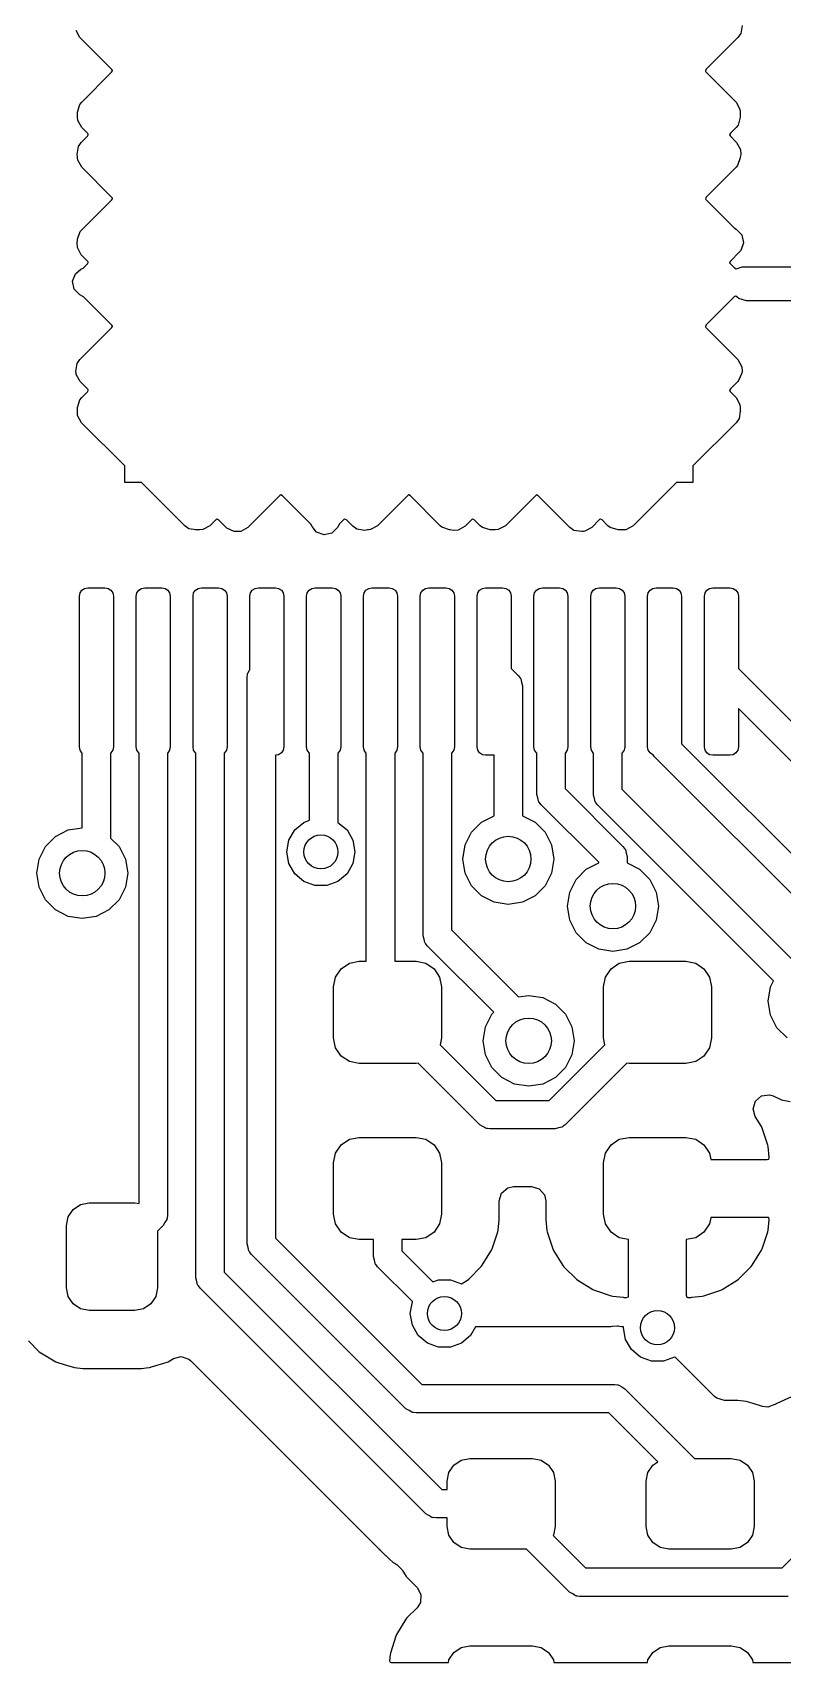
# Model space of a CAD drawing. Extents: x 1.82 to 8.48, y -4.98 to -0.82.
# Drawn here: x 4.641 to 4.901, y -2.847 to -2.283 of the extents above; entities that cross this region are included whole.
import ezdxf

# ---------------------------------------------------------------- set-up
doc = ezdxf.new("R2010")
doc.units = 0
doc.header["$MEASUREMENT"] = 0
doc.layers.add('BLACK', color=7, linetype='CONTINUOUS')

msp = doc.modelspace()

# ---------------------------------------------------------------- linework, layer by layer
at = {"layer": 'BLACK', "linetype": 'CONTINUOUS'}
for p, q in [((4.88658, -2.28011), (4.88614, -2.28287)), ((4.65716, -2.28427), (4.65582, -2.28181)), ((4.66828, -2.29539), (4.65716, -2.28427)), ((4.88516, -2.28427), (4.87417, -2.29526)), ((4.88614, -2.28287), (4.88516, -2.28427)), ((4.65779, -2.30664), (4.66815, -2.29627)), ((4.66815, -2.29627), (4.66841, -2.29581)), ((4.66845, -2.29565), (4.66828, -2.29539)), ((4.66841, -2.29581), (4.66845, -2.29572)), ((4.66845, -2.29572), (4.66845, -2.29565)), ((4.87417, -2.29526), (4.87387, -2.29581)), ((4.87387, -2.29581), (4.87387, -2.29588)), ((4.87387, -2.29588), (4.87404, -2.29614)), ((4.87404, -2.29614), (4.88453, -2.30664)), ((4.65634, -2.31014), (4.65713, -2.30746)), ((4.65713, -2.30746), (4.65779, -2.30664)), ((4.88453, -2.30664), (4.88587, -2.30909)), ((4.88587, -2.30909), (4.88598, -2.31014)), ((4.65634, -2.3119), (4.65634, -2.31014)), ((4.65645, -2.31296), (4.65634, -2.3119)), ((4.65779, -2.31541), (4.65645, -2.31296)), ((4.8852, -2.31459), (4.88453, -2.31541)), ((4.88598, -2.3119), (4.8852, -2.31459)), ((4.88598, -2.31014), (4.88598, -2.3119)), ((4.65664, -2.32198), (4.65762, -2.32059)), ((4.65762, -2.32059), (4.65979, -2.31842)), ((4.65992, -2.31754), (4.65779, -2.31541)), ((4.65979, -2.31842), (4.66004, -2.31796)), ((4.66008, -2.3178), (4.65992, -2.31754)), ((4.66004, -2.31796), (4.66009, -2.31787)), ((4.66009, -2.31787), (4.66008, -2.3178)), ((4.88253, -2.31741), (4.88223, -2.31796)), ((4.88223, -2.31796), (4.88224, -2.31803)), ((4.88224, -2.31803), (4.88241, -2.31829)), ((4.88241, -2.31829), (4.88471, -2.32059)), ((4.88453, -2.31541), (4.88253, -2.31741)), ((4.88471, -2.32059), (4.88605, -2.32304)), ((4.65621, -2.32475), (4.65664, -2.32198)), ((4.65634, -2.32576), (4.65621, -2.32475)), ((4.65634, -2.32592), (4.65634, -2.32576)), ((4.65634, -2.326), (4.65634, -2.32592)), ((4.65645, -2.32673), (4.65634, -2.326)), ((4.88598, -2.326), (4.88502, -2.32863)), ((4.88612, -2.32475), (4.88598, -2.32576)), ((4.88598, -2.32576), (4.88598, -2.32592)), ((4.88598, -2.32592), (4.88598, -2.326)), ((4.88605, -2.32304), (4.88612, -2.32475)), ((4.65779, -2.32919), (4.65645, -2.32673)), ((4.66828, -2.33968), (4.65779, -2.32919)), ((4.88454, -2.32919), (4.87417, -2.33955)), ((4.88502, -2.32863), (4.88454, -2.32919)), ((4.65779, -2.35093), (4.66815, -2.34056)), ((4.66815, -2.34056), (4.66841, -2.3401)), ((4.66845, -2.33994), (4.66828, -2.33968)), ((4.66841, -2.3401), (4.66845, -2.34001)), ((4.66845, -2.34001), (4.66845, -2.33994)), ((4.87417, -2.33955), (4.87387, -2.3401)), ((4.87387, -2.3401), (4.87387, -2.34018)), ((4.87387, -2.34018), (4.87404, -2.34044)), ((4.87404, -2.34044), (4.88392, -2.35032)), ((4.65621, -2.35537), (4.65634, -2.35436)), ((4.65634, -2.35412), (4.65731, -2.35149)), ((4.65634, -2.3542), (4.65634, -2.35412)), ((4.65634, -2.35436), (4.65634, -2.3542)), ((4.65731, -2.35149), (4.65779, -2.35093)), ((4.88392, -2.35032), (4.88457, -2.35067)), ((4.88457, -2.35067), (4.88655, -2.35265)), ((4.88655, -2.35265), (4.88714, -2.35538)), ((4.65628, -2.35707), (4.65621, -2.35537)), ((4.65762, -2.35953), (4.65628, -2.35707)), ((4.65992, -2.36183), (4.65762, -2.35953)), ((4.8857, -2.35853), (4.88253, -2.3617)), ((4.88616, -2.358), (4.8857, -2.35853)), ((4.88714, -2.35538), (4.88616, -2.358)), ((4.65462, -2.36872), (4.65559, -2.3661)), ((4.65559, -2.3661), (4.6575, -2.36456)), ((4.6575, -2.36456), (4.6583, -2.3642)), ((4.6583, -2.3642), (4.65979, -2.36271)), ((4.65979, -2.36271), (4.66004, -2.36225)), ((4.66008, -2.36209), (4.65992, -2.36183)), ((4.66004, -2.36225), (4.66009, -2.36216)), ((4.66009, -2.36216), (4.66008, -2.36209)), ((4.88253, -2.3617), (4.88223, -2.36225)), ((4.88223, -2.36225), (4.88224, -2.36232)), ((4.88224, -2.36232), (4.88241, -2.36258)), ((4.88241, -2.36258), (4.88392, -2.3641)), ((4.88392, -2.3641), (4.88458, -2.36446)), ((4.88458, -2.36446), (4.88662, -2.36369)), ((4.88662, -2.36369), (4.88698, -2.36368)), ((4.88698, -2.36368), (4.92842, -2.36368)), ((4.65521, -2.37145), (4.65462, -2.36872)), ((4.65719, -2.37343), (4.65521, -2.37145)), ((4.6584, -2.37409), (4.65719, -2.37343)), ((4.66828, -2.38397), (4.6584, -2.37409)), ((4.88402, -2.37399), (4.87417, -2.38385)), ((4.8844, -2.37382), (4.88402, -2.37399)), ((4.88493, -2.37428), (4.8844, -2.37382)), ((4.88549, -2.3747), (4.88493, -2.37428)), ((4.88817, -2.37549), (4.88549, -2.3747)), ((4.9286, -2.37549), (4.88817, -2.37549)), ((4.65716, -2.39585), (4.66815, -2.38485)), ((4.66815, -2.38485), (4.66841, -2.38439)), ((4.66845, -2.38423), (4.66828, -2.38397)), ((4.66841, -2.38439), (4.66845, -2.38431)), ((4.66845, -2.38431), (4.66845, -2.38423)), ((4.87417, -2.38385), (4.87387, -2.38439)), ((4.87387, -2.38439), (4.87387, -2.38447)), ((4.87387, -2.38447), (4.87404, -2.38473)), ((4.87404, -2.38473), (4.88516, -2.39585)), ((4.65575, -2.40001), (4.65618, -2.39725)), ((4.65582, -2.40057), (4.65575, -2.40001)), ((4.65618, -2.39725), (4.65716, -2.39585)), ((4.88516, -2.39585), (4.8865, -2.39831)), ((4.8865, -2.39831), (4.88658, -2.40001)), ((4.88658, -2.40001), (4.8865, -2.40057)), ((4.65589, -2.40098), (4.65582, -2.40057)), ((4.65723, -2.40343), (4.65589, -2.40098)), ((4.65992, -2.40612), (4.65723, -2.40343)), ((4.88509, -2.40343), (4.88253, -2.40599)), ((4.88537, -2.40313), (4.88509, -2.40343)), ((4.8865, -2.40057), (4.88537, -2.40313)), ((4.65634, -2.41251), (4.65713, -2.40982)), ((4.65713, -2.40982), (4.65779, -2.409)), ((4.65779, -2.409), (4.65979, -2.407)), ((4.65979, -2.407), (4.66004, -2.40654)), ((4.66008, -2.40638), (4.65992, -2.40612)), ((4.66004, -2.40654), (4.66009, -2.40645)), ((4.66009, -2.40645), (4.66008, -2.40638)), ((4.88253, -2.40599), (4.88223, -2.40654)), ((4.88223, -2.40654), (4.88224, -2.40661)), ((4.88224, -2.40661), (4.88241, -2.40687)), ((4.88241, -2.40687), (4.88453, -2.409)), ((4.88453, -2.409), (4.88587, -2.41145)), ((4.65631, -2.41374), (4.65632, -2.41358)), ((4.65633, -2.41374), (4.65631, -2.41374)), ((4.65632, -2.41358), (4.65634, -2.41342)), ((4.65639, -2.41526), (4.65633, -2.41374)), ((4.65634, -2.41342), (4.65634, -2.41251)), ((4.65773, -2.41771), (4.65639, -2.41526)), ((4.88557, -2.41632), (4.88459, -2.41771)), ((4.88597, -2.41374), (4.88557, -2.41632)), ((4.88587, -2.41145), (4.88598, -2.41251)), ((4.88602, -2.41374), (4.88597, -2.41374)), ((4.88598, -2.41251), (4.88598, -2.41342)), ((4.88598, -2.41342), (4.88601, -2.41358)), ((4.88601, -2.41358), (4.88602, -2.41374)), ((4.67274, -2.43272), (4.65773, -2.41771)), ((4.88459, -2.41771), (4.86959, -2.43272)), ((4.67274, -2.43848), (4.67274, -2.43272)), ((4.86959, -2.43272), (4.86959, -2.43848)), ((4.6785, -2.43848), (4.67274, -2.43848)), ((4.69351, -2.45349), (4.6785, -2.43848)), ((4.86382, -2.43848), (4.84882, -2.45349)), ((4.86959, -2.43848), (4.86382, -2.43848)), ((4.72649, -2.44294), (4.71537, -2.45406)), ((4.72675, -2.44277), (4.72649, -2.44294)), ((4.72683, -2.44277), (4.72675, -2.44277)), ((4.72737, -2.44307), (4.72683, -2.44277)), ((4.73723, -2.45292), (4.72737, -2.44307)), ((4.77078, -2.44294), (4.76029, -2.45343)), ((4.77104, -2.44277), (4.77078, -2.44294)), ((4.77112, -2.44277), (4.77104, -2.44277)), ((4.77167, -2.44307), (4.77112, -2.44277)), ((4.78203, -2.45343), (4.77167, -2.44307)), ((4.81508, -2.44294), (4.80458, -2.45343)), ((4.81534, -2.44277), (4.81508, -2.44294)), ((4.81541, -2.44277), (4.81534, -2.44277)), ((4.81596, -2.44307), (4.81541, -2.44277)), ((4.82695, -2.45406), (4.81596, -2.44307)), ((4.6949, -2.45447), (4.69351, -2.45349)), ((4.69748, -2.45487), (4.6949, -2.45447)), ((4.69748, -2.45491), (4.69748, -2.45487)), ((4.69764, -2.4549), (4.69748, -2.45491)), ((4.69781, -2.45488), (4.69764, -2.4549)), ((4.69871, -2.45488), (4.69781, -2.45488)), ((4.69977, -2.45477), (4.69871, -2.45488)), ((4.70222, -2.45343), (4.69977, -2.45477)), ((4.70435, -2.4513), (4.70222, -2.45343)), ((4.70461, -2.45114), (4.70435, -2.4513)), ((4.70468, -2.45113), (4.70461, -2.45114)), ((4.70523, -2.45143), (4.70468, -2.45113)), ((4.70779, -2.45399), (4.70523, -2.45143)), ((4.70809, -2.45427), (4.70779, -2.45399)), ((4.71065, -2.4554), (4.70809, -2.45427)), ((4.71108, -2.45546), (4.71065, -2.4554)), ((4.71121, -2.45547), (4.71108, -2.45546)), ((4.71292, -2.4554), (4.71121, -2.45547)), ((4.71537, -2.45406), (4.71292, -2.4554)), ((4.73759, -2.45372), (4.73723, -2.45292)), ((4.73913, -2.45563), (4.73759, -2.45372)), ((4.74175, -2.4566), (4.73913, -2.45563)), ((4.74448, -2.45601), (4.74175, -2.4566)), ((4.74646, -2.45403), (4.74448, -2.45601)), ((4.74712, -2.45282), (4.74646, -2.45403)), ((4.74864, -2.4513), (4.74712, -2.45282)), ((4.7489, -2.45114), (4.74864, -2.4513)), ((4.74897, -2.45113), (4.7489, -2.45114)), ((4.74952, -2.45143), (4.74897, -2.45113)), ((4.75169, -2.4536), (4.74952, -2.45143)), ((4.75309, -2.45458), (4.75169, -2.4536)), ((4.75585, -2.45502), (4.75309, -2.45458)), ((4.75686, -2.45488), (4.75585, -2.45502)), ((4.75702, -2.45488), (4.75686, -2.45488)), ((4.75711, -2.45488), (4.75702, -2.45488)), ((4.75784, -2.45477), (4.75711, -2.45488)), ((4.76029, -2.45343), (4.75784, -2.45477)), ((4.78259, -2.45392), (4.78203, -2.45343)), ((4.78522, -2.45488), (4.78259, -2.45392)), ((4.7853, -2.45488), (4.78522, -2.45488)), ((4.78546, -2.45488), (4.7853, -2.45488)), ((4.78647, -2.45502), (4.78546, -2.45488)), ((4.78818, -2.45494), (4.78647, -2.45502)), ((4.79063, -2.4536), (4.78818, -2.45494)), ((4.79293, -2.4513), (4.79063, -2.4536)), ((4.79319, -2.45114), (4.79293, -2.4513)), ((4.79326, -2.45113), (4.79319, -2.45114)), ((4.79381, -2.45143), (4.79326, -2.45113)), ((4.79581, -2.45343), (4.79381, -2.45143)), ((4.79663, -2.45409), (4.79581, -2.45343)), ((4.79932, -2.45488), (4.79663, -2.45409)), ((4.80108, -2.45488), (4.79932, -2.45488)), ((4.80213, -2.45477), (4.80108, -2.45488)), ((4.80458, -2.45343), (4.80213, -2.45477)), ((4.82835, -2.45504), (4.82695, -2.45406)), ((4.83111, -2.45547), (4.82835, -2.45504)), ((4.83124, -2.45546), (4.83111, -2.45547)), ((4.83168, -2.4554), (4.83124, -2.45546)), ((4.83208, -2.45533), (4.83168, -2.4554)), ((4.83454, -2.45399), (4.83208, -2.45533)), ((4.83722, -2.4513), (4.83454, -2.45399)), ((4.83748, -2.45114), (4.83722, -2.4513)), ((4.83755, -2.45113), (4.83748, -2.45114)), ((4.8381, -2.45143), (4.83755, -2.45113)), ((4.8401, -2.45343), (4.8381, -2.45143)), ((4.84093, -2.45409), (4.8401, -2.45343)), ((4.84361, -2.45488), (4.84093, -2.45409)), ((4.84452, -2.45488), (4.84361, -2.45488)), ((4.84468, -2.4549), (4.84452, -2.45488)), ((4.84484, -2.45491), (4.84468, -2.4549)), ((4.84636, -2.45483), (4.84484, -2.45489)), ((4.84484, -2.45489), (4.84484, -2.45491)), ((4.84882, -2.45349), (4.84636, -2.45483)), ((4.65699, -2.47785), (4.65721, -2.47672)), ((4.65699, -2.53002), (4.65699, -2.47785)), ((4.65721, -2.47672), (4.65785, -2.47577)), ((4.65785, -2.47577), (4.65881, -2.47513)), ((4.65881, -2.47513), (4.65994, -2.4749)), ((4.65994, -2.4749), (4.66585, -2.4749)), ((4.66585, -2.4749), (4.66698, -2.47513)), ((4.66698, -2.47513), (4.66793, -2.47577)), ((4.66793, -2.47577), (4.66857, -2.47672)), ((4.66857, -2.47672), (4.6688, -2.47785)), ((4.6688, -2.47785), (4.6688, -2.53002)), ((4.67667, -2.47785), (4.6769, -2.47672)), ((4.67667, -2.53002), (4.67667, -2.47785)), ((4.6769, -2.47672), (4.67754, -2.47577)), ((4.67754, -2.47577), (4.6785, -2.47513)), ((4.6785, -2.47513), (4.67963, -2.4749)), ((4.67963, -2.4749), (4.68553, -2.4749)), ((4.68553, -2.4749), (4.68666, -2.47513)), ((4.68666, -2.47513), (4.68762, -2.47577)), ((4.68762, -2.47577), (4.68826, -2.47672)), ((4.68826, -2.47672), (4.68848, -2.47785)), ((4.68848, -2.47785), (4.68848, -2.53002)), ((4.69636, -2.47785), (4.69658, -2.47672)), ((4.69636, -2.53002), (4.69636, -2.47785)), ((4.69658, -2.47672), (4.69722, -2.47577)), ((4.69722, -2.47577), (4.69818, -2.47513)), ((4.69818, -2.47513), (4.69931, -2.4749)), ((4.69931, -2.4749), (4.70522, -2.4749)), ((4.70522, -2.4749), (4.70635, -2.47513)), ((4.70635, -2.47513), (4.7073, -2.47577)), ((4.7073, -2.47577), (4.70794, -2.47672)), ((4.70794, -2.47672), (4.70817, -2.47785)), ((4.70817, -2.47785), (4.70817, -2.53002)), ((4.71604, -2.47785), (4.71627, -2.47672)), ((4.71604, -2.5033), (4.71604, -2.47785)), ((4.71627, -2.47672), (4.71691, -2.47577)), ((4.71691, -2.47577), (4.71787, -2.47513)), ((4.71787, -2.47513), (4.719, -2.4749)), ((4.719, -2.4749), (4.7249, -2.4749)), ((4.7249, -2.4749), (4.72603, -2.47513)), ((4.72603, -2.47513), (4.72699, -2.47577)), ((4.72699, -2.47577), (4.72763, -2.47672)), ((4.72763, -2.47672), (4.72785, -2.47785)), ((4.72785, -2.47785), (4.72785, -2.53002)), ((4.73573, -2.47785), (4.73595, -2.47672)), ((4.73573, -2.53002), (4.73573, -2.47785)), ((4.73595, -2.47672), (4.73659, -2.47577)), ((4.73659, -2.47577), (4.73755, -2.47513)), ((4.73755, -2.47513), (4.73868, -2.4749)), ((4.73868, -2.4749), (4.74459, -2.4749)), ((4.74459, -2.4749), (4.74572, -2.47513)), ((4.74572, -2.47513), (4.74667, -2.47577)), ((4.74667, -2.47577), (4.74731, -2.47672)), ((4.74731, -2.47672), (4.74754, -2.47785)), ((4.74754, -2.47785), (4.74754, -2.53002)), ((4.75541, -2.47785), (4.75564, -2.47672)), ((4.75541, -2.53002), (4.75541, -2.47785)), ((4.75564, -2.47672), (4.75628, -2.47577)), ((4.75628, -2.47577), (4.75724, -2.47513)), ((4.75724, -2.47513), (4.75837, -2.4749)), ((4.75837, -2.4749), (4.76427, -2.4749)), ((4.76427, -2.4749), (4.7654, -2.47513)), ((4.7654, -2.47513), (4.76636, -2.47577)), ((4.76636, -2.47577), (4.767, -2.47672)), ((4.767, -2.47672), (4.76722, -2.47785)), ((4.76722, -2.47785), (4.76722, -2.53002)), ((4.7751, -2.47785), (4.77532, -2.47672)), ((4.7751, -2.53002), (4.7751, -2.47785)), ((4.77532, -2.47672), (4.77596, -2.47577)), ((4.77596, -2.47577), (4.77692, -2.47513)), ((4.77692, -2.47513), (4.77805, -2.4749)), ((4.77805, -2.4749), (4.78396, -2.4749)), ((4.78396, -2.4749), (4.78509, -2.47513)), ((4.78509, -2.47513), (4.78604, -2.47577)), ((4.78604, -2.47577), (4.78668, -2.47672)), ((4.78668, -2.47672), (4.78691, -2.47785)), ((4.78691, -2.47785), (4.78691, -2.53002)), ((4.79478, -2.47785), (4.79501, -2.47672)), ((4.79478, -2.53002), (4.79478, -2.47785)), ((4.79501, -2.47672), (4.79565, -2.47577)), ((4.79565, -2.47577), (4.79661, -2.47513)), ((4.79661, -2.47513), (4.79774, -2.4749)), ((4.79774, -2.4749), (4.80364, -2.4749)), ((4.80364, -2.4749), (4.80477, -2.47513)), ((4.80477, -2.47513), (4.80573, -2.47577)), ((4.80573, -2.47577), (4.80637, -2.47672)), ((4.80637, -2.47672), (4.80659, -2.47785)), ((4.80659, -2.47785), (4.80659, -2.50288)), ((4.81447, -2.47785), (4.81469, -2.47672)), ((4.81447, -2.53002), (4.81447, -2.47785)), ((4.81469, -2.47672), (4.81533, -2.47577)), ((4.81533, -2.47577), (4.81629, -2.47513)), ((4.81629, -2.47513), (4.81742, -2.4749)), ((4.81742, -2.4749), (4.82333, -2.4749)), ((4.82333, -2.4749), (4.82446, -2.47513)), ((4.82446, -2.47513), (4.82541, -2.47577)), ((4.82541, -2.47577), (4.82605, -2.47672)), ((4.82605, -2.47672), (4.82628, -2.47785)), ((4.82628, -2.47785), (4.82628, -2.53002)), ((4.83415, -2.47785), (4.83438, -2.47672)), ((4.83415, -2.53002), (4.83415, -2.47785)), ((4.83438, -2.47672), (4.83502, -2.47577)), ((4.83502, -2.47577), (4.83598, -2.47513)), ((4.83598, -2.47513), (4.83711, -2.4749)), ((4.83711, -2.4749), (4.84301, -2.4749)), ((4.84301, -2.4749), (4.84414, -2.47513)), ((4.84414, -2.47513), (4.8451, -2.47577)), ((4.8451, -2.47577), (4.84574, -2.47672)), ((4.84574, -2.47672), (4.84596, -2.47785)), ((4.84596, -2.47785), (4.84596, -2.53002)), ((4.85384, -2.47785), (4.85406, -2.47672)), ((4.85384, -2.53002), (4.85384, -2.47785)), ((4.85406, -2.47672), (4.8547, -2.47577)), ((4.8547, -2.47577), (4.85566, -2.47513)), ((4.85566, -2.47513), (4.85679, -2.4749)), ((4.85679, -2.4749), (4.8627, -2.4749)), ((4.8627, -2.4749), (4.86383, -2.47513)), ((4.86383, -2.47513), (4.86478, -2.47577)), ((4.86478, -2.47577), (4.86542, -2.47672)), ((4.86542, -2.47672), (4.86565, -2.47785)), ((4.86565, -2.47785), (4.86565, -2.52894)), ((4.87352, -2.47785), (4.87375, -2.47672)), ((4.87352, -2.53002), (4.87352, -2.47785)), ((4.87375, -2.47672), (4.87439, -2.47577)), ((4.87439, -2.47577), (4.87535, -2.47513)), ((4.87535, -2.47513), (4.87648, -2.4749)), ((4.87648, -2.4749), (4.88238, -2.4749)), ((4.88238, -2.4749), (4.88351, -2.47513)), ((4.88351, -2.47513), (4.88447, -2.47577)), ((4.88447, -2.47577), (4.88511, -2.47672)), ((4.88511, -2.47672), (4.88533, -2.47785)), ((4.88533, -2.47785), (4.88533, -2.50288)), ((4.7151, -2.50587), (4.71522, -2.505)), ((4.7151, -2.7023), (4.7151, -2.50587)), ((4.71521, -2.50482), (4.71526, -2.50472)), ((4.71522, -2.505), (4.71521, -2.50482)), ((4.71526, -2.50472), (4.7153, -2.50447)), ((4.7153, -2.50447), (4.71596, -2.50345)), ((4.71596, -2.50345), (4.71604, -2.5033)), ((4.80659, -2.50288), (4.80907, -2.50536)), ((4.80907, -2.50536), (4.80959, -2.50606)), ((4.80959, -2.50606), (4.80973, -2.50618)), ((4.80973, -2.50618), (4.80976, -2.50629)), ((4.80976, -2.50629), (4.80992, -2.50649)), ((4.80992, -2.50649), (4.81017, -2.50768)), ((4.88533, -2.50288), (5.00348, -2.62103)), ((4.81017, -2.50768), (4.81051, -2.50884)), ((4.81051, -2.50884), (4.81051, -2.55395)), ((4.99508, -2.62655), (4.88533, -2.5168)), ((4.88533, -2.5168), (4.88533, -2.53002)), ((4.86565, -2.52894), (4.97395, -2.63724)), ((4.65721, -2.53115), (4.65699, -2.53002)), ((4.65785, -2.53211), (4.65721, -2.53115)), ((4.65797, -2.53219), (4.65785, -2.53211)), ((4.65797, -2.55807), (4.65797, -2.53219)), ((4.66793, -2.53211), (4.66781, -2.53219)), ((4.66781, -2.53219), (4.66781, -2.56164)), ((4.66857, -2.53115), (4.66793, -2.53211)), ((4.6688, -2.53002), (4.66857, -2.53115)), ((4.6769, -2.53115), (4.67667, -2.53002)), ((4.67754, -2.53211), (4.6769, -2.53115)), ((4.67766, -2.53219), (4.67754, -2.53211)), ((4.67766, -2.68829), (4.67766, -2.53219)), ((4.68762, -2.53211), (4.6875, -2.53219)), ((4.6875, -2.53219), (4.6875, -2.69242)), ((4.68826, -2.53115), (4.68762, -2.53211)), ((4.68848, -2.53002), (4.68826, -2.53115)), ((4.69658, -2.53115), (4.69636, -2.53002)), ((4.69722, -2.53211), (4.69658, -2.53115)), ((4.69734, -2.53219), (4.69722, -2.53211)), ((4.69734, -2.71407), (4.69734, -2.53219)), ((4.7073, -2.53211), (4.70719, -2.53219)), ((4.70719, -2.53219), (4.70719, -2.71204)), ((4.70794, -2.53115), (4.7073, -2.53211)), ((4.70817, -2.53002), (4.70794, -2.53115)), ((4.72603, -2.53275), (4.72494, -2.53296)), ((4.72494, -2.53296), (4.72494, -2.70026)), ((4.72699, -2.53211), (4.72603, -2.53275)), ((4.72763, -2.53115), (4.72699, -2.53211)), ((4.72785, -2.53002), (4.72763, -2.53115)), ((4.73595, -2.53115), (4.73573, -2.53002)), ((4.73659, -2.53211), (4.73595, -2.53115)), ((4.73671, -2.53219), (4.73659, -2.53211)), ((4.73671, -2.5555), (4.73671, -2.53219)), ((4.74667, -2.53211), (4.74656, -2.53219)), ((4.74656, -2.53219), (4.74656, -2.5562)), ((4.74731, -2.53115), (4.74667, -2.53211)), ((4.74754, -2.53002), (4.74731, -2.53115)), ((4.75564, -2.53115), (4.75541, -2.53002)), ((4.75628, -2.53211), (4.75564, -2.53115)), ((4.7564, -2.53219), (4.75628, -2.53211)), ((4.7564, -2.60433), (4.7564, -2.53219)), ((4.76636, -2.53211), (4.76624, -2.53219)), ((4.76624, -2.53219), (4.76624, -2.60433)), ((4.767, -2.53115), (4.76636, -2.53211)), ((4.76722, -2.53002), (4.767, -2.53115)), ((4.77532, -2.53115), (4.7751, -2.53002)), ((4.77596, -2.53211), (4.77532, -2.53115)), ((4.77608, -2.53219), (4.77596, -2.53211)), ((4.77608, -2.59552), (4.77608, -2.53219)), ((4.78604, -2.53211), (4.78593, -2.53219)), ((4.78593, -2.53219), (4.78593, -2.59348)), ((4.78668, -2.53115), (4.78604, -2.53211)), ((4.78691, -2.53002), (4.78668, -2.53115)), ((4.79501, -2.53115), (4.79478, -2.53002)), ((4.79565, -2.53211), (4.79501, -2.53115)), ((4.79661, -2.53275), (4.79565, -2.53211)), ((4.79774, -2.53297), (4.79661, -2.53275)), ((4.80067, -2.53297), (4.79774, -2.53297)), ((4.80067, -2.55395), (4.80067, -2.53297)), ((4.81469, -2.53115), (4.81447, -2.53002)), ((4.81533, -2.53211), (4.81469, -2.53115)), ((4.81545, -2.53219), (4.81533, -2.53211)), ((4.81545, -2.54653), (4.81545, -2.53219)), ((4.82541, -2.53211), (4.8253, -2.53219)), ((4.8253, -2.53219), (4.8253, -2.54449)), ((4.82605, -2.53115), (4.82541, -2.53211)), ((4.82628, -2.53002), (4.82605, -2.53115)), ((4.83438, -2.53115), (4.83415, -2.53002)), ((4.83502, -2.53211), (4.83438, -2.53115)), ((4.83514, -2.53219), (4.83502, -2.53211)), ((4.83514, -2.54675), (4.83514, -2.53219)), ((4.8451, -2.53211), (4.84498, -2.53219)), ((4.84498, -2.53219), (4.84498, -2.54471)), ((4.84574, -2.53115), (4.8451, -2.53211)), ((4.84596, -2.53002), (4.84574, -2.53115)), ((4.85406, -2.53115), (4.85384, -2.53002)), ((4.8547, -2.53211), (4.85406, -2.53115)), ((4.85566, -2.53275), (4.8547, -2.53211)), ((4.85573, -2.53276), (4.85566, -2.53275)), ((4.85574, -2.53277), (4.85573, -2.53276)), ((4.85626, -2.53347), (4.85574, -2.53277)), ((4.96555, -2.64276), (4.85626, -2.53347)), ((4.87375, -2.53115), (4.87352, -2.53002)), ((4.87439, -2.53211), (4.87375, -2.53115)), ((4.87535, -2.53275), (4.87439, -2.53211)), ((4.87648, -2.53297), (4.87535, -2.53275)), ((4.88238, -2.53297), (4.87648, -2.53297)), ((4.88351, -2.53275), (4.88238, -2.53297)), ((4.88447, -2.53211), (4.88351, -2.53275)), ((4.88511, -2.53115), (4.88447, -2.53211)), ((4.88533, -2.53002), (4.88511, -2.53115)), ((4.81579, -2.54769), (4.81545, -2.54653)), ((4.8253, -2.54449), (4.84533, -2.56452)), ((4.83548, -2.54792), (4.83514, -2.54675)), ((4.84498, -2.54471), (4.90446, -2.6042)), ((4.81605, -2.54887), (4.81579, -2.54769)), ((4.8162, -2.54908), (4.81605, -2.54887)), ((4.81623, -2.54919), (4.8162, -2.54908)), ((4.81637, -2.5493), (4.81623, -2.54919)), ((4.81689, -2.55001), (4.81637, -2.5493)), ((4.83693, -2.57004), (4.81689, -2.55001)), ((4.83573, -2.5491), (4.83548, -2.54792)), ((4.83589, -2.5493), (4.83573, -2.5491)), ((4.83592, -2.54941), (4.83589, -2.5493)), ((4.83605, -2.54953), (4.83592, -2.54941)), ((4.83658, -2.55023), (4.83605, -2.54953)), ((4.8975, -2.61116), (4.83658, -2.55023)), ((4.65313, -2.55884), (4.65797, -2.55807)), ((4.73162, -2.55885), (4.73476, -2.55621)), ((4.73476, -2.55621), (4.73671, -2.5555)), ((4.74656, -2.5562), (4.74657, -2.55621)), ((4.74657, -2.55621), (4.74972, -2.55885)), ((4.79285, -2.55964), (4.79633, -2.55616)), ((4.79633, -2.55616), (4.80067, -2.55395)), ((4.81051, -2.55395), (4.81485, -2.55616)), ((4.81485, -2.55616), (4.81833, -2.55964)), ((4.64525, -2.56456), (4.64874, -2.56108)), ((4.64874, -2.56108), (4.65313, -2.55884)), ((4.66781, -2.56164), (4.67073, -2.56456)), ((4.72886, -2.56644), (4.72957, -2.5624)), ((4.72957, -2.5624), (4.73162, -2.55885)), ((4.74972, -2.55885), (4.75177, -2.5624)), ((4.75177, -2.5624), (4.75248, -2.56644)), ((4.79061, -2.56403), (4.79285, -2.55964)), ((4.81833, -2.55964), (4.82057, -2.56403)), ((4.64224, -2.57382), (4.64301, -2.56895)), ((4.64301, -2.56895), (4.64525, -2.56456)), ((4.67073, -2.56456), (4.67297, -2.56895)), ((4.67297, -2.56895), (4.67374, -2.57382)), ((4.72957, -2.57048), (4.72886, -2.56644)), ((4.75248, -2.56644), (4.75177, -2.57048)), ((4.78984, -2.5689), (4.79061, -2.56403)), ((4.79061, -2.57376), (4.78984, -2.5689)), ((4.82057, -2.56403), (4.82134, -2.5689)), ((4.82134, -2.5689), (4.82057, -2.57376)), ((4.84533, -2.56452), (4.84585, -2.56522)), ((4.84585, -2.56522), (4.84599, -2.56534)), ((4.84599, -2.56534), (4.84602, -2.56545)), ((4.84602, -2.56545), (4.84617, -2.56565)), ((4.84617, -2.56565), (4.84643, -2.56684)), ((4.84643, -2.56684), (4.84677, -2.568)), ((4.84677, -2.568), (4.84677, -2.57027)), ((4.64301, -2.57869), (4.64224, -2.57382)), ((4.67374, -2.57382), (4.67297, -2.57869)), ((4.73162, -2.57403), (4.72957, -2.57048)), ((4.73476, -2.57667), (4.73162, -2.57403)), ((4.74972, -2.57403), (4.74657, -2.57667)), ((4.75177, -2.57048), (4.74972, -2.57403)), ((4.79285, -2.57815), (4.79061, -2.57376)), ((4.82057, -2.57376), (4.81833, -2.57815)), ((4.82911, -2.57596), (4.83259, -2.57248)), ((4.83259, -2.57248), (4.83693, -2.57027)), ((4.83693, -2.57027), (4.83693, -2.57004)), ((4.84677, -2.57027), (4.8511, -2.57248)), ((4.8511, -2.57248), (4.85459, -2.57596)), ((4.64525, -2.58308), (4.64301, -2.57869)), ((4.67297, -2.57869), (4.67073, -2.58308)), ((4.73862, -2.57807), (4.73476, -2.57667)), ((4.74272, -2.57807), (4.73862, -2.57807)), ((4.74657, -2.57667), (4.74272, -2.57807)), ((4.79633, -2.58164), (4.79285, -2.57815)), ((4.81833, -2.57815), (4.81485, -2.58164)), ((4.8261, -2.58522), (4.82687, -2.58035)), ((4.82687, -2.58035), (4.82911, -2.57596)), ((4.85459, -2.57596), (4.85682, -2.58035)), ((4.85682, -2.58035), (4.8576, -2.58522)), ((4.64874, -2.58656), (4.64525, -2.58308)), ((4.67073, -2.58308), (4.66725, -2.58656)), ((4.80072, -2.58387), (4.79633, -2.58164)), ((4.80559, -2.58465), (4.80072, -2.58387)), ((4.81046, -2.58387), (4.80559, -2.58465)), ((4.81485, -2.58164), (4.81046, -2.58387)), ((4.82687, -2.59009), (4.8261, -2.58522)), ((4.8576, -2.58522), (4.85682, -2.59009)), ((4.65313, -2.5888), (4.64874, -2.58656)), ((4.65799, -2.58957), (4.65313, -2.5888)), ((4.66286, -2.5888), (4.65799, -2.58957)), ((4.66725, -2.58656), (4.66286, -2.5888)), ((4.82911, -2.59448), (4.82687, -2.59009)), ((4.85682, -2.59009), (4.85459, -2.59448)), ((4.77642, -2.59668), (4.77608, -2.59552)), ((4.77668, -2.59786), (4.77642, -2.59668)), ((4.78593, -2.59348), (4.80916, -2.61671)), ((4.83259, -2.59796), (4.82911, -2.59448)), ((4.85459, -2.59448), (4.8511, -2.59796)), ((4.77683, -2.59807), (4.77668, -2.59786)), ((4.77686, -2.59817), (4.77683, -2.59807)), ((4.777, -2.59829), (4.77686, -2.59817)), ((4.77752, -2.599), (4.777, -2.59829)), ((4.80055, -2.62202), (4.77752, -2.599)), ((4.83698, -2.6002), (4.83259, -2.59796)), ((4.84185, -2.60097), (4.83698, -2.6002)), ((4.84671, -2.6002), (4.84185, -2.60097)), ((4.8511, -2.59796), (4.84671, -2.6002)), ((4.74575, -2.6098), (4.74767, -2.60693)), ((4.74767, -2.60693), (4.75055, -2.605)), ((4.75055, -2.605), (4.75394, -2.60433)), ((4.75394, -2.60433), (4.7564, -2.60433)), ((4.76624, -2.60433), (4.77362, -2.60433)), ((4.77362, -2.60433), (4.77701, -2.605)), ((4.77701, -2.605), (4.77989, -2.60693)), ((4.77989, -2.60693), (4.78181, -2.6098)), ((4.83926, -2.6098), (4.84118, -2.60693)), ((4.84118, -2.60693), (4.84405, -2.605)), ((4.84405, -2.605), (4.84744, -2.60433)), ((4.84744, -2.60433), (4.86713, -2.60433)), ((4.86713, -2.60433), (4.87052, -2.605)), ((4.87052, -2.605), (4.87339, -2.60693)), ((4.87339, -2.60693), (4.87531, -2.6098)), ((4.74508, -2.61319), (4.74575, -2.6098)), ((4.74508, -2.63091), (4.74508, -2.61319)), ((4.78181, -2.6098), (4.78248, -2.61319)), ((4.78248, -2.61319), (4.78248, -2.63091)), ((4.83858, -2.61319), (4.83926, -2.6098)), ((4.83858, -2.63091), (4.83858, -2.61319)), ((4.87531, -2.6098), (4.87598, -2.61319)), ((4.87598, -2.61319), (4.87598, -2.63091)), ((4.89567, -2.61811), (4.89644, -2.61324)), ((4.89644, -2.61324), (4.8975, -2.61116)), ((4.80916, -2.61671), (4.81266, -2.61616)), ((4.81266, -2.61616), (4.81752, -2.61693)), ((4.81752, -2.61693), (4.82191, -2.61916)), ((4.82191, -2.61916), (4.8254, -2.62265)), ((4.89644, -2.62298), (4.89567, -2.61811)), ((4.79768, -2.62704), (4.79992, -2.62265)), ((4.79992, -2.62265), (4.80055, -2.62202)), ((4.8254, -2.62265), (4.82763, -2.62704)), ((4.89868, -2.62737), (4.89644, -2.62298)), ((4.74575, -2.6343), (4.74508, -2.63091)), ((4.78248, -2.63091), (4.782, -2.63331)), ((4.79691, -2.6319), (4.79768, -2.62704)), ((4.82763, -2.62704), (4.8284, -2.6319)), ((4.83906, -2.63331), (4.83858, -2.63091)), ((4.87598, -2.63091), (4.87531, -2.6343)), ((4.90216, -2.63085), (4.89868, -2.62737)), ((4.74767, -2.63717), (4.74575, -2.6343)), ((4.75055, -2.63909), (4.74767, -2.63717)), ((4.782, -2.63331), (4.80125, -2.65256)), ((4.79768, -2.63677), (4.79691, -2.6319)), ((4.79992, -2.64116), (4.79768, -2.63677)), ((4.81981, -2.65256), (4.83906, -2.63331)), ((4.82763, -2.63677), (4.8254, -2.64116)), ((4.8284, -2.6319), (4.82763, -2.63677)), ((4.87339, -2.63717), (4.87052, -2.63909)), ((4.87531, -2.6343), (4.87339, -2.63717)), ((4.75394, -2.63976), (4.75055, -2.63909)), ((4.77362, -2.63976), (4.75394, -2.63976)), ((4.77438, -2.63961), (4.77362, -2.63976)), ((4.79573, -2.66096), (4.77438, -2.63961)), ((4.8034, -2.64464), (4.79992, -2.64116)), ((4.8254, -2.64116), (4.82191, -2.64464)), ((4.84668, -2.63961), (4.82533, -2.66096)), ((4.84744, -2.63976), (4.84668, -2.63961)), ((4.86713, -2.63976), (4.84744, -2.63976)), ((4.87052, -2.63909), (4.86713, -2.63976)), ((4.80779, -2.64688), (4.8034, -2.64464)), ((4.81266, -2.64765), (4.80779, -2.64688)), ((4.81752, -2.64688), (4.81266, -2.64765)), ((4.82191, -2.64464), (4.81752, -2.64688)), ((4.80125, -2.65256), (4.81981, -2.65256)), ((4.89038, -2.65545), (4.89121, -2.65278)), ((4.89121, -2.65278), (4.89336, -2.65099)), ((4.89336, -2.65099), (4.89613, -2.65064)), ((4.89613, -2.65064), (4.89736, -2.651)), ((4.89736, -2.651), (4.90007, -2.65221)), ((4.90007, -2.65221), (4.90007, -2.65221)), ((4.90007, -2.65221), (4.9003, -2.65231)), ((4.9003, -2.65231), (4.90326, -2.65294)), ((4.89112, -2.65814), (4.89038, -2.65545)), ((4.89329, -2.66164), (4.89112, -2.65814)), ((4.75055, -2.66603), (4.75394, -2.66535)), ((4.75394, -2.66535), (4.77362, -2.66535)), ((4.77362, -2.66535), (4.77701, -2.66603)), ((4.7968, -2.66154), (4.79573, -2.66096)), ((4.79781, -2.6622), (4.7968, -2.66154)), ((4.79807, -2.66224), (4.79781, -2.6622)), ((4.79816, -2.66229), (4.79807, -2.66224)), ((4.79835, -2.66228), (4.79816, -2.66229)), ((4.79921, -2.6624), (4.79835, -2.66228)), ((4.82185, -2.6624), (4.79921, -2.6624)), ((4.82301, -2.66206), (4.82185, -2.6624)), ((4.8242, -2.66181), (4.82301, -2.66206)), ((4.8244, -2.66165), (4.8242, -2.66181)), ((4.82451, -2.66162), (4.8244, -2.66165)), ((4.82463, -2.66148), (4.82451, -2.66162)), ((4.82533, -2.66096), (4.82463, -2.66148)), ((4.84405, -2.66603), (4.84744, -2.66535)), ((4.84744, -2.66535), (4.86713, -2.66535)), ((4.86713, -2.66535), (4.87052, -2.66603)), ((4.89353, -2.66216), (4.89329, -2.66164)), ((4.89548, -2.66801), (4.89353, -2.66216)), ((4.74508, -2.67421), (4.74575, -2.67082)), ((4.74575, -2.67082), (4.74767, -2.66795)), ((4.74767, -2.66795), (4.75055, -2.66603)), ((4.77701, -2.66603), (4.77989, -2.66795)), ((4.77989, -2.66795), (4.78181, -2.67082)), ((4.78181, -2.67082), (4.78248, -2.67421)), ((4.83858, -2.67421), (4.83926, -2.67082)), ((4.83926, -2.67082), (4.84118, -2.66795)), ((4.84118, -2.66795), (4.84405, -2.66603)), ((4.87052, -2.66603), (4.87339, -2.66795)), ((4.87339, -2.66795), (4.87531, -2.67082)), ((4.87531, -2.67082), (4.87576, -2.67307)), ((4.89559, -2.66854), (4.89548, -2.66801)), ((4.89597, -2.67217), (4.89559, -2.66854)), ((4.74508, -2.69193), (4.74508, -2.67421)), ((4.78248, -2.67421), (4.78248, -2.69193)), ((4.83858, -2.69193), (4.83858, -2.67421)), ((4.87576, -2.67307), (4.89527, -2.67307)), ((4.89527, -2.67307), (4.89587, -2.67289)), ((4.89587, -2.67289), (4.89592, -2.67284)), ((4.89592, -2.67284), (4.89598, -2.67254)), ((4.89598, -2.67242), (4.89597, -2.67217)), ((4.89598, -2.67254), (4.89598, -2.67242)), ((4.80538, -2.68287), (4.80744, -2.68242)), ((4.80744, -2.68242), (4.81362, -2.68242)), ((4.81362, -2.68242), (4.8163, -2.68321)), ((4.65742, -2.68859), (4.66043, -2.68799)), ((4.66043, -2.68799), (4.67618, -2.68799)), ((4.67618, -2.68799), (4.67766, -2.68829)), ((4.80248, -2.68738), (4.80327, -2.6847)), ((4.80248, -2.69372), (4.80248, -2.68738)), ((4.80327, -2.6847), (4.80538, -2.68287)), ((4.8163, -2.68321), (4.81813, -2.68532)), ((4.81813, -2.68532), (4.81858, -2.68738)), ((4.81858, -2.68738), (4.81858, -2.69372)), ((4.65256, -2.69587), (4.65316, -2.69285)), ((4.65316, -2.69285), (4.65487, -2.6903)), ((4.65487, -2.6903), (4.65742, -2.68859)), ((4.68733, -2.69357), (4.6873, -2.69382)), ((4.68739, -2.69347), (4.68733, -2.69357)), ((4.6875, -2.69242), (4.68737, -2.69329)), ((4.68737, -2.69329), (4.68739, -2.69347)), ((4.74575, -2.69532), (4.74508, -2.69193)), ((4.78248, -2.69193), (4.78181, -2.69532)), ((4.80247, -2.69397), (4.80248, -2.69372)), ((4.81858, -2.69372), (4.8186, -2.69397)), ((4.83926, -2.69532), (4.83858, -2.69193)), ((4.87576, -2.69307), (4.87531, -2.69532)), ((4.89545, -2.69307), (4.87576, -2.69307)), ((4.89575, -2.69314), (4.89545, -2.69307)), ((4.89581, -2.69318), (4.89575, -2.69314)), ((4.89598, -2.69377), (4.89581, -2.69318)), ((4.65256, -2.71752), (4.65256, -2.69587)), ((4.68606, -2.6959), (4.68406, -2.6979)), ((4.68406, -2.6979), (4.68406, -2.71752)), ((4.68664, -2.69484), (4.68606, -2.6959)), ((4.6873, -2.69382), (4.68664, -2.69484)), ((4.74767, -2.69819), (4.74575, -2.69532)), ((4.75055, -2.70011), (4.74767, -2.69819)), ((4.77989, -2.69819), (4.77701, -2.70011)), ((4.78181, -2.69532), (4.77989, -2.69819)), ((4.80005, -2.70393), (4.80199, -2.69808)), ((4.80199, -2.69808), (4.8021, -2.69755)), ((4.8021, -2.69755), (4.80247, -2.69397)), ((4.8186, -2.69397), (4.81897, -2.6976)), ((4.81897, -2.6976), (4.81909, -2.69813)), ((4.81909, -2.69813), (4.82104, -2.70398)), ((4.84118, -2.69819), (4.83926, -2.69532)), ((4.84405, -2.70011), (4.84118, -2.69819)), ((4.87339, -2.69819), (4.87052, -2.70011)), ((4.87531, -2.69532), (4.87339, -2.69819)), ((4.89355, -2.70393), (4.89549, -2.69808)), ((4.89549, -2.69808), (4.8956, -2.69755)), ((4.8956, -2.69755), (4.89597, -2.69397)), ((4.89597, -2.69397), (4.89598, -2.69377)), ((4.71544, -2.70347), (4.7151, -2.7023)), ((4.71569, -2.70465), (4.71544, -2.70347)), ((4.71585, -2.70486), (4.71569, -2.70465)), ((4.71588, -2.70496), (4.71585, -2.70486)), ((4.71602, -2.70508), (4.71588, -2.70496)), ((4.72494, -2.70026), (4.77566, -2.75098)), ((4.75394, -2.70079), (4.75055, -2.70011)), ((4.75886, -2.70079), (4.75394, -2.70079)), ((4.75886, -2.70669), (4.75886, -2.70079)), ((4.77362, -2.70079), (4.7687, -2.70079)), ((4.7687, -2.70079), (4.7687, -2.70465)), ((4.7687, -2.70465), (4.77949, -2.71545)), ((4.77701, -2.70011), (4.77362, -2.70079)), ((4.79657, -2.70969), (4.7998, -2.70445)), ((4.7998, -2.70445), (4.80005, -2.70393)), ((4.82104, -2.70398), (4.82128, -2.7045)), ((4.82128, -2.7045), (4.82452, -2.70973)), ((4.84728, -2.70076), (4.84405, -2.70011)), ((4.84728, -2.72025), (4.84728, -2.70076)), ((4.87052, -2.70011), (4.86728, -2.70076)), ((4.86728, -2.70076), (4.86728, -2.72007)), ((4.89008, -2.70969), (4.89331, -2.70445)), ((4.89331, -2.70445), (4.89355, -2.70393)), ((4.71654, -2.70578), (4.71602, -2.70508)), ((4.77014, -2.75939), (4.71654, -2.70578)), ((4.7592, -2.70786), (4.75886, -2.70669)), ((4.75945, -2.70904), (4.7592, -2.70786)), ((4.75961, -2.70925), (4.75945, -2.70904)), ((4.75964, -2.70935), (4.75961, -2.70925)), ((4.75978, -2.70947), (4.75964, -2.70935)), ((4.7603, -2.71017), (4.75978, -2.70947)), ((4.7724, -2.72228), (4.7603, -2.71017)), ((4.79187, -2.7145), (4.79622, -2.71014)), ((4.79622, -2.71014), (4.79657, -2.70969)), ((4.82452, -2.70973), (4.82487, -2.71018)), ((4.82487, -2.71018), (4.82923, -2.71453)), ((4.88538, -2.7145), (4.88972, -2.71014)), ((4.88972, -2.71014), (4.89008, -2.70969)), ((4.69768, -2.71524), (4.69734, -2.71407)), ((4.69794, -2.71642), (4.69768, -2.71524)), ((4.70719, -2.71204), (4.78255, -2.7874)), ((4.77949, -2.71545), (4.78141, -2.71475)), ((4.78141, -2.71475), (4.78552, -2.71475)), ((4.78552, -2.71475), (4.78934, -2.71614)), ((4.78934, -2.71614), (4.79142, -2.71485)), ((4.79142, -2.71485), (4.79187, -2.7145)), ((4.82923, -2.71453), (4.82968, -2.71488)), ((4.82968, -2.71488), (4.83492, -2.71811)), ((4.8797, -2.71809), (4.88493, -2.71485)), ((4.88493, -2.71485), (4.88538, -2.7145)), ((4.65316, -2.72053), (4.65256, -2.71752)), ((4.65487, -2.72309), (4.65316, -2.72053)), ((4.68346, -2.72053), (4.68175, -2.72309)), ((4.68406, -2.71752), (4.68346, -2.72053)), ((4.69809, -2.71663), (4.69794, -2.71642)), ((4.69812, -2.71673), (4.69809, -2.71663)), ((4.69826, -2.71685), (4.69812, -2.71673)), ((4.69878, -2.71755), (4.69826, -2.71685)), ((4.77703, -2.7958), (4.69878, -2.71755)), ((4.83492, -2.71811), (4.83544, -2.71835)), ((4.83544, -2.71835), (4.84129, -2.72029)), ((4.84129, -2.72029), (4.84182, -2.72041)), ((4.84182, -2.72041), (4.8454, -2.72077)), ((4.8454, -2.72077), (4.84565, -2.72079)), ((4.84565, -2.72079), (4.84657, -2.72079)), ((4.84657, -2.72079), (4.84717, -2.72061)), ((4.84717, -2.72061), (4.84722, -2.72056)), ((4.84722, -2.72056), (4.84728, -2.72025)), ((4.86728, -2.72007), (4.86746, -2.72067)), ((4.86746, -2.72067), (4.86751, -2.72072)), ((4.86751, -2.72072), (4.86782, -2.72079)), ((4.86782, -2.72079), (4.86891, -2.72079)), ((4.86891, -2.72079), (4.86917, -2.72077)), ((4.86917, -2.72077), (4.8728, -2.7204)), ((4.8728, -2.7204), (4.87333, -2.72028)), ((4.87333, -2.72028), (4.87918, -2.71833)), ((4.87918, -2.71833), (4.8797, -2.71809)), ((4.65742, -2.72479), (4.65487, -2.72309)), ((4.66043, -2.72539), (4.65742, -2.72479)), ((4.67618, -2.72539), (4.66043, -2.72539)), ((4.67919, -2.72479), (4.67618, -2.72539)), ((4.68175, -2.72309), (4.67919, -2.72479)), ((4.77165, -2.72638), (4.77237, -2.72234)), ((4.77237, -2.73042), (4.77165, -2.72638)), ((4.77237, -2.72234), (4.7724, -2.72228)), ((4.77442, -2.73397), (4.77237, -2.73042)), ((4.79425, -2.73096), (4.79251, -2.73397)), ((4.84111, -2.73096), (4.79425, -2.73096)), ((4.84158, -2.73094), (4.84111, -2.73096)), ((4.84174, -2.73093), (4.84158, -2.73094)), ((4.84331, -2.73078), (4.84174, -2.73093)), ((4.84362, -2.73083), (4.84331, -2.73078)), ((4.8441, -2.7309), (4.84362, -2.73083)), ((4.84487, -2.73096), (4.8441, -2.7309)), ((4.84553, -2.73096), (4.84487, -2.73096)), ((4.84547, -2.7313), (4.84553, -2.73096)), ((4.84618, -2.73534), (4.84547, -2.7313)), ((4.63932, -2.73586), (4.6431, -2.73963)), ((4.77756, -2.73661), (4.77442, -2.73397)), ((4.78141, -2.73801), (4.77756, -2.73661)), ((4.78552, -2.73801), (4.78141, -2.73801)), ((4.78937, -2.73661), (4.78552, -2.73801)), ((4.79251, -2.73397), (4.78937, -2.73661)), ((4.84824, -2.73889), (4.84618, -2.73534)), ((4.85138, -2.74153), (4.84824, -2.73889)), ((4.6431, -2.73963), (4.64887, -2.74313)), ((4.64887, -2.74313), (4.64916, -2.74322)), ((4.64916, -2.74322), (4.64916, -2.74322)), ((4.64916, -2.74322), (4.65177, -2.74404)), ((4.65177, -2.74404), (4.65531, -2.74515)), ((4.68203, -2.74492), (4.68746, -2.74322)), ((4.68746, -2.74322), (4.68774, -2.74313)), ((4.68746, -2.74322), (4.68746, -2.74322)), ((4.68774, -2.74313), (4.68959, -2.74201)), ((4.68959, -2.74201), (4.69229, -2.7413)), ((4.69229, -2.7413), (4.69495, -2.74216)), ((4.69495, -2.74216), (4.69566, -2.74275)), ((4.69566, -2.74275), (4.76068, -2.80777)), ((4.85523, -2.74293), (4.85138, -2.74153)), ((4.85933, -2.74293), (4.85523, -2.74293)), ((4.86319, -2.74153), (4.85933, -2.74293)), ((4.86331, -2.74143), (4.86319, -2.74153)), ((4.87699, -2.7551), (4.86331, -2.74143)), ((4.65531, -2.74515), (4.6582, -2.74541)), ((4.6582, -2.74541), (4.65832, -2.74541)), ((4.65832, -2.74541), (4.66833, -2.74541)), ((4.66833, -2.74541), (4.67841, -2.74541)), ((4.67841, -2.74541), (4.67852, -2.7454)), ((4.67852, -2.7454), (4.68014, -2.74525)), ((4.67852, -2.7454), (4.67852, -2.7454)), ((4.68014, -2.74525), (4.6813, -2.74515)), ((4.6813, -2.74515), (4.68203, -2.74492)), ((4.77566, -2.75098), (4.84252, -2.75098)), ((4.84252, -2.75098), (4.84339, -2.75111)), ((4.84339, -2.75111), (4.84357, -2.7511)), ((4.84357, -2.7511), (4.84367, -2.75115)), ((4.84367, -2.75115), (4.84392, -2.75119)), ((4.84392, -2.75119), (4.84494, -2.75184)), ((4.84494, -2.75184), (4.846, -2.75243)), ((4.846, -2.75243), (4.87015, -2.77657)), ((4.87781, -2.75577), (4.87699, -2.7551)), ((4.8805, -2.75656), (4.87781, -2.75577)), ((4.90501, -2.75472), (4.89861, -2.75757)), ((4.77121, -2.75997), (4.77014, -2.75939)), ((4.77222, -2.76062), (4.77121, -2.75997)), ((4.77248, -2.76066), (4.77222, -2.76062)), ((4.77257, -2.76071), (4.77248, -2.76066)), ((4.77275, -2.7607), (4.77257, -2.76071)), ((4.77362, -2.76083), (4.77275, -2.7607)), ((4.84048, -2.76083), (4.77362, -2.76083)), ((4.85738, -2.77773), (4.84048, -2.76083)), ((4.8851, -2.75656), (4.8805, -2.75656)), ((4.88799, -2.75682), (4.8851, -2.75656)), ((4.89039, -2.75757), (4.88799, -2.75682)), ((4.89369, -2.75861), (4.89039, -2.75757)), ((4.89546, -2.75882), (4.89369, -2.75861)), ((4.89793, -2.75794), (4.89546, -2.75882)), ((4.89794, -2.75796), (4.89793, -2.75794)), ((4.89804, -2.7579), (4.89794, -2.75796)), ((4.89809, -2.75788), (4.89804, -2.7579)), ((4.89817, -2.75783), (4.89809, -2.75788)), ((4.89838, -2.75768), (4.89817, -2.75783)), ((4.89817, -2.75783), (4.89817, -2.75783)), ((4.89861, -2.75757), (4.89838, -2.75768)), ((4.89861, -2.75757), (4.89861, -2.75757)), ((4.78676, -2.77888), (4.78931, -2.77717)), ((4.78931, -2.77717), (4.79232, -2.77657)), ((4.79232, -2.77657), (4.81398, -2.77657)), ((4.81398, -2.77657), (4.81699, -2.77717)), ((4.81699, -2.77717), (4.81954, -2.77888)), ((4.85565, -2.77888), (4.85738, -2.77773)), ((4.87015, -2.77657), (4.88287, -2.77657)), ((4.88287, -2.77657), (4.88589, -2.77717)), ((4.88589, -2.77717), (4.88844, -2.77888)), ((4.78445, -2.78445), (4.78505, -2.78144)), ((4.78505, -2.78144), (4.78676, -2.77888)), ((4.81954, -2.77888), (4.82125, -2.78144)), ((4.82125, -2.78144), (4.82185, -2.78445)), ((4.85335, -2.78445), (4.85395, -2.78144)), ((4.85395, -2.78144), (4.85565, -2.77888)), ((4.88844, -2.77888), (4.89015, -2.78144)), ((4.89015, -2.78144), (4.89075, -2.78445)), ((4.78255, -2.7874), (4.78445, -2.7874)), ((4.78445, -2.7874), (4.78445, -2.78445)), ((4.82185, -2.78445), (4.82185, -2.8002)), ((4.85335, -2.8002), (4.85335, -2.78445)), ((4.89075, -2.78445), (4.89075, -2.8002)), ((4.7781, -2.79638), (4.77703, -2.7958)), ((4.77911, -2.79704), (4.7781, -2.79638)), ((4.77937, -2.79708), (4.77911, -2.79704)), ((4.77946, -2.79713), (4.77937, -2.79708)), ((4.77964, -2.79712), (4.77946, -2.79713)), ((4.78051, -2.79724), (4.77964, -2.79712)), ((4.78445, -2.79724), (4.78051, -2.79724)), ((4.78445, -2.8002), (4.78445, -2.79724)), ((4.78505, -2.80321), (4.78445, -2.8002)), ((4.82185, -2.8002), (4.82125, -2.80321)), ((4.85395, -2.80321), (4.85335, -2.8002)), ((4.89075, -2.8002), (4.89015, -2.80321)), ((4.78676, -2.80576), (4.78505, -2.80321)), ((4.78931, -2.80747), (4.78676, -2.80576)), ((4.82125, -2.80321), (4.82115, -2.80336)), ((4.82115, -2.80336), (4.83235, -2.81456)), ((4.85565, -2.80576), (4.85395, -2.80321)), ((4.85821, -2.80747), (4.85565, -2.80576)), ((4.88844, -2.80576), (4.88589, -2.80747)), ((4.89015, -2.80321), (4.88844, -2.80576)), ((4.90052, -2.81456), (4.91136, -2.80373)), ((4.76068, -2.80777), (4.76098, -2.80809)), ((4.76098, -2.80809), (4.76114, -2.80835)), ((4.76114, -2.80835), (4.76137, -2.80856)), ((4.76137, -2.80856), (4.7631, -2.81018)), ((4.7631, -2.81018), (4.76321, -2.81029)), ((4.76321, -2.81029), (4.76399, -2.81107)), ((4.76399, -2.81107), (4.76411, -2.81117)), ((4.76411, -2.81117), (4.76447, -2.81147)), ((4.76447, -2.81147), (4.76574, -2.81266)), ((4.79232, -2.80807), (4.78931, -2.80747)), ((4.81194, -2.80807), (4.79232, -2.80807)), ((4.82683, -2.82297), (4.81194, -2.80807)), ((4.86122, -2.80807), (4.85821, -2.80747)), ((4.88287, -2.80807), (4.86122, -2.80807)), ((4.88589, -2.80747), (4.88287, -2.80807)), ((4.76574, -2.81266), (4.76618, -2.8129)), ((4.76618, -2.8129), (4.76643, -2.81305)), ((4.76643, -2.81305), (4.76708, -2.81347)), ((4.76708, -2.81347), (4.76761, -2.81388)), ((4.76761, -2.81388), (4.76882, -2.81523)), ((4.76882, -2.81523), (4.76929, -2.81601)), ((4.76929, -2.81601), (4.77021, -2.81753)), ((4.77021, -2.81753), (4.77399, -2.82131)), ((4.83235, -2.81456), (4.90052, -2.81456)), ((4.77399, -2.82131), (4.77533, -2.82376)), ((4.8279, -2.82355), (4.82683, -2.82297)), ((4.82892, -2.8242), (4.8279, -2.82355)), ((4.77399, -2.82832), (4.77044, -2.83187)), ((4.77513, -2.82655), (4.77399, -2.82832)), ((4.77533, -2.82376), (4.77513, -2.82655)), ((4.82917, -2.82424), (4.82892, -2.8242)), ((4.82926, -2.82429), (4.82917, -2.82424)), ((4.82945, -2.82428), (4.82926, -2.82429)), ((4.83031, -2.82441), (4.82945, -2.82428)), ((4.90256, -2.82441), (4.83031, -2.82441)), ((4.77007, -2.83234), (4.76689, -2.8376)), ((4.77044, -2.83187), (4.77007, -2.83234)), ((4.76664, -2.83814), (4.76479, -2.84404)), ((4.76689, -2.8376), (4.76664, -2.83814)), ((4.76469, -2.84455), (4.76449, -2.84672)), ((4.76479, -2.84404), (4.76469, -2.84455)), ((4.78505, -2.8464), (4.78676, -2.84384)), ((4.78676, -2.84384), (4.78931, -2.84213)), ((4.78931, -2.84213), (4.79232, -2.84154)), ((4.79232, -2.84154), (4.81398, -2.84154)), ((4.81398, -2.84154), (4.81699, -2.84213)), ((4.81699, -2.84213), (4.81954, -2.84384)), ((4.81954, -2.84384), (4.82125, -2.8464)), ((4.85395, -2.8464), (4.85565, -2.84384)), ((4.85565, -2.84384), (4.85821, -2.84213)), ((4.85821, -2.84213), (4.86122, -2.84154)), ((4.86122, -2.84154), (4.88287, -2.84154)), ((4.88287, -2.84154), (4.88589, -2.84213)), ((4.88589, -2.84213), (4.88844, -2.84384)), ((4.88844, -2.84384), (4.89015, -2.8464)), ((4.76449, -2.84672), (4.76462, -2.84717)), ((4.76462, -2.84717), (4.76468, -2.84722)), ((4.76468, -2.84722), (4.76498, -2.84728)), ((4.76498, -2.84728), (4.78487, -2.84728)), ((4.78487, -2.84728), (4.78505, -2.8464)), ((4.82125, -2.8464), (4.82143, -2.84728)), ((4.82143, -2.84728), (4.85377, -2.84728)), ((4.85377, -2.84728), (4.85395, -2.8464)), ((4.89015, -2.8464), (4.89033, -2.84728)), ((4.89033, -2.84728), (4.91003, -2.84728))]:
    msp.add_line(p, q, dxfattribs=at)
at = {"layer": 'BLACK'}
for centre, radius in [((4.74067, -2.56644), 0.00591), ((4.80559, -2.5689), 0.00787), ((4.65799, -2.57382), 0.00787), ((4.84185, -2.58522), 0.00787), ((4.81266, -2.6319), 0.00787), ((4.78346, -2.72638), 0.00591), ((4.85728, -2.7313), 0.00591)]:
    msp.add_circle(centre, radius, dxfattribs=at)

doc.saveas('drawing.dxf')
